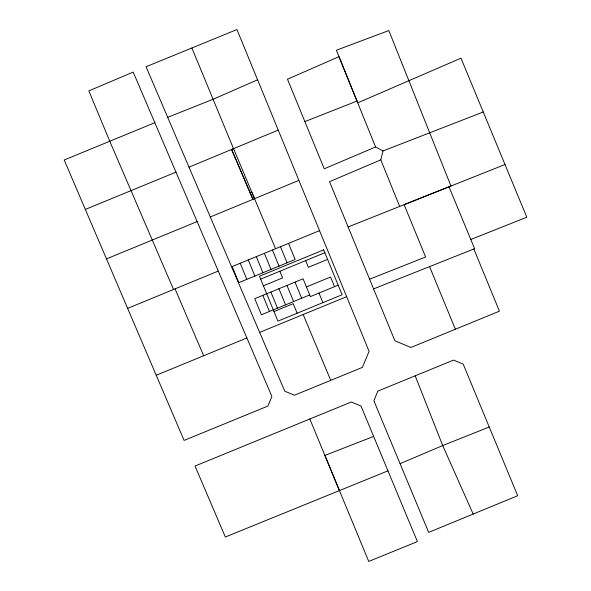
<?xml version="1.0" encoding="UTF-8"?>
<svg xmlns="http://www.w3.org/2000/svg" width="591" height="591" viewBox="0 0 591 591"><rect width="100%" height="100%" fill="white"/><g stroke="black" fill="none" stroke-linecap="round" stroke-linejoin="round"><path stroke-width="0.89" d="M399.671 206.444L380.796 159.851L382.998 150.964L483.275 111.972M257.595 79.8L212.849 99.369L167.689 117.336M275.561 248.715L233.534 148.673L231.62 149.479L250.037 192.548L251.677 191.853L254.566 198.679M375.573 146.967L324.245 168.804L287.477 79.209L339.012 56.677L375.573 146.967L382.998 150.964M380.796 159.851L329.542 181.688L394.862 340.748L410.915 347.471L499.432 311.184L473.842 248.996M400.085 463.669L442.711 445.562L489.23 427.005L517.679 495.738L428.674 532.373L373.867 400.75L377.871 391.102L453.57 360.111L463.218 364.115L489.23 427.005M189.002 167.164L284.796 391.205L294.473 395.209L362.372 367.388L369.094 351.305L236.947 29.55L146.066 66.739L189.002 167.164L278.243 130.079M210.307 216.963L298.898 180.366M154.835 122.699L64.197 159.991L184.089 440.413L267.9 406.076L271.875 396.398L133.182 72.065L88.82 90.903L109.778 141.256L173.54 289.494M85.333 209.436L175.978 172.144M106.469 258.888L197.113 221.588M127.641 308.369L218.286 271.07M231.583 266.792L319.546 230.645M260.661 279.115L324.851 252.734M263.409 285.785L282.616 277.896L279.875 271.217M327.599 259.412L308.384 267.302L305.643 260.631M306.419 286.938L330.576 277.009L334.55 286.672M309.706 294.924L261.392 314.774L254.773 298.669L303.087 278.819L310.393 296.601L338.185 285.18M273.995 311.553L293.202 303.663L297.14 313.223M259.648 332.393L346.673 296.667M156.231 375.255L246.868 337.963M387.969 470.842L225.348 537.005L195.023 466.04L351.305 401.998L360.983 406.01L417.394 541.57L368.747 561.45L309.832 418.997M348.136 226.951L505.002 164.52M369.582 279.218L425.609 256.967L404.126 204.7L449.012 186.808L474.603 248.685L373.549 288.903M470.813 239.488L526.803 217.207L460.987 58.177L357.71 102.849L336.397 50.235L388.841 30.562L450.963 186.039M304.882 121.583L357.016 101.076M373.66 436.409L324.91 455.417L339.426 490.589M473.177 514.059L442.711 445.562L415.2 375.817M250.037 192.548L252.963 199.337L231.62 149.479M175.069 288.866L203.659 355.76M233.534 148.673L191.89 48.004M303.176 314.53L330.724 380.345M429.583 266.615L455.351 329.261M318.97 293.07L322.9 302.636M288.526 243.389L295.145 259.493L238.779 282.653L232.167 266.548M280.474 246.698L287.093 262.803M295.035 282.129L301.654 298.233M272.421 250.008L279.041 266.113M286.982 285.438L293.601 301.543M264.369 253.317L270.988 269.422M278.93 288.748L285.549 304.853M256.317 256.627L262.936 272.732M270.877 292.057L277.497 308.155M248.272 259.937L254.884 276.041M262.825 295.36L269.444 311.464M240.219 263.246L246.831 279.344M323.669 249.845L259.471 276.219L277.925 321.12L342.115 294.746L323.669 249.845"/></g></svg>
